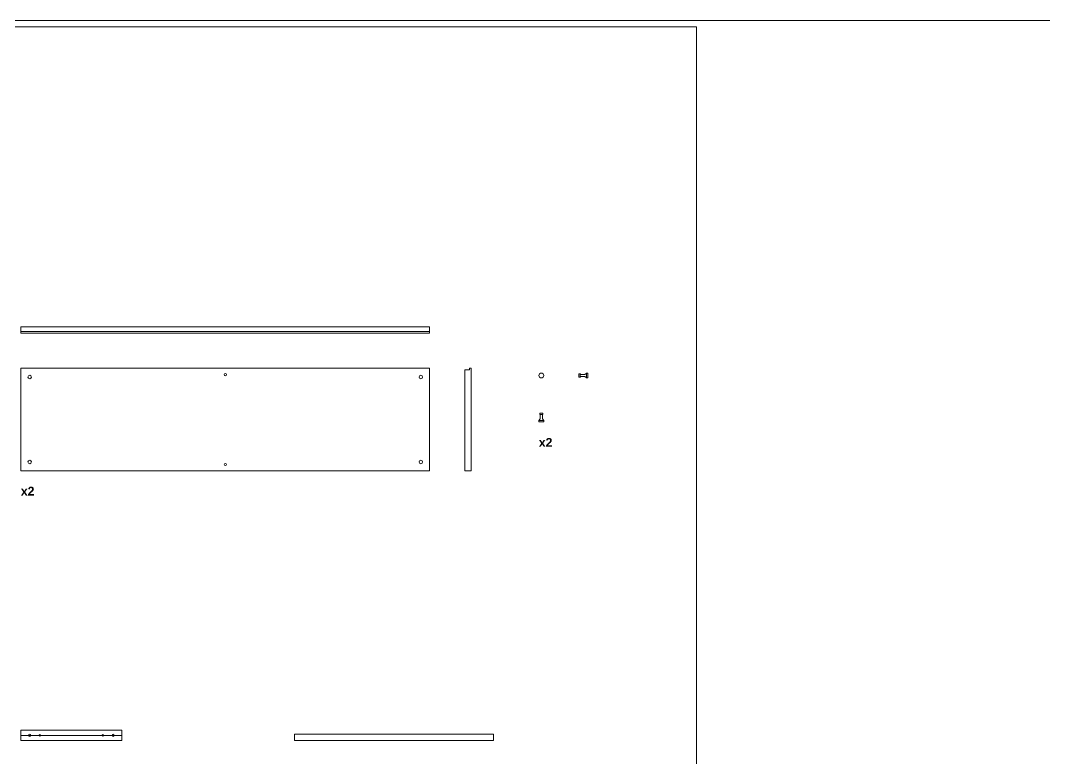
# Model space of a CAD drawing. Header units: centimetres. Extents: x -2268 to 1812, y -1681 to 1458.
# Drawn here: x -286.9 to 4.8, y 411.4 to 621.8 of the extents above; entities that cross this region are included whole.
import ezdxf

# ---------------------------------------------------------------- set-up
doc = ezdxf.new("R2010")
doc.units = ezdxf.units.CM
for name, color, linetype, lineweight in [('A-FURN_Num_Penna__252_Num_Penna__252_Num_Penna__3_Num_Penna__252_Num_Penna__252_Num_Penna__252_Num_Penna__252_Num_Penna__252_Num_Penna__252_Num_Penna__252_Num_Penna__252_Num_Penna__252_Num_Penna__252_Num_Penna__252_Num_Penna__5', 5, 'Continuous', 18), ('A-FURN_Num_Penna__252_Num_Penna__252_Num_Penna__3_Num_Penna__252_Num_Penna__252_Num_Penna__252_Num_Penna__252_Num_Penna__252_Num_Penna__252_Num_Penna__252_Num_Penna__252_Num_Penna__252_Num_Penna__3_Num_Penna__3_Num_Penna__3', 3, 'Continuous', 18), ('A-FURN_Num_Penna__252_Num_Penna__252_Num_Penna__3_Num_Penna__252_Num_Penna__252_Num_Penna__252_Num_Penna__252_Num_Penna__252_Num_Penna__252_Num_Penna__252_Num_Penna__252_Num_Penna__252_Num_Penna__6_Num_Penna__6_Num_Penna__6', 6, 'Continuous', 18), ('A-FURN_Num_Penna__252_Num_Penna__252_Num_Penna__3_Num_Penna__252_Num_Penna__252_Num_Penna__252_Num_Penna__252_Num_Penna__252_Num_Penna__252_Num_Penna__252_Num_Penna__6_Num_Penna__6_Num_Penna__6_Num_Penna__6_Num_Penna__6', 6, 'Continuous', 18), ('A-FURN_Num_Penna__252_Num_Penna__252_Num_Penna__3_Num_Penna__252_Num_Penna__252_Num_Penna__252_Num_Penna__252_Num_Penna__252_Num_Penna__252_Num_Penna__252_Num_Penna__82_Num_Penna__82_Num_Penna__82_Num_Penna__82_Num_Penna__82', 82, 'Continuous', 18), ('A-SECT-PATT_Num_Penna__6_Num_Penna__6_Num_Penna__6_Num_Penna__6_Num_Penna__6_Num_Penna__6_Num_Penna__6_Num_Penna__6_Num_Penna__6_Num_Penna__5_Num_Penna__5_Num_Penna__5_Num_Penna__5_Num_Penna__5', 5, 'Continuous', 18), ('PDF10_Solid Fills_Num_Penna__5_Num_Penna__5_Num_Penna__5_Num_Penna__5_Num_Penna__5_Num_Penna__5_Num_Penna__5_Num_Penna__5', 5, 'Continuous', 18), ('PDF16_Geometry_Num_Penna__5_Num_Penna__5_Num_Penna__5_Num_Penna__5_Num_Penna__5_Num_Penna__5_Num_Penna__5_Num_Penna__5_Num_Penna__5_Num_Penna__5_Num_Penna__5_Num_Penna__5_Num_Penna__5_Num_Penna__5', 5, 'Continuous', 18), ('PDF16_Geometry_Num_Penna__6_Num_Penna__6_Num_Penna__6_Num_Penna__3_Num_Penna__3_Num_Penna__3_Num_Penna__3_Num_Penna__3_Num_Penna__9_Num_Penna__9_Num_Penna__9_Num_Penna__9_Num_Penna__9_Num_Penna__9', 9, 'Continuous', 18), ('PDF16_Geometry_Num_Penna__6_Num_Penna__6_Num_Penna__6_Num_Penna__6_Num_Penna__6_Num_Penna__6_Num_Penna__6_Num_Penna__6_Num_Penna__6_Num_Penna__6_Num_Penna__6_Num_Penna__6_Num_Penna__6_Num_Penna__6', 6, 'Continuous', 18), ('PDF22_Geometry_Num_Penna__1_Num_Penna__255_Num_Penna__6_Num_Penna__6_Num_Penna__6', 6, 'Continuous', 18), ('PDF22_Geometry_Num_Penna__7_Num_Penna__7_Num_Penna__6_Num_Penna__6_Num_Penna__6', 6, 'Continuous', 18)]:
    doc.layers.add(name, color=color, linetype=linetype, lineweight=lineweight)
doc.styles.add('GENERATED_STYLE_2', font='Arial Bold.ttf')

msp = doc.modelspace()

# ---------------------------------------------------------------- linework, layer by layer
at = {"layer": 'A-FURN_Num_Penna__252_Num_Penna__252_Num_Penna__3_Num_Penna__252_Num_Penna__252_Num_Penna__252_Num_Penna__252_Num_Penna__252_Num_Penna__252_Num_Penna__252_Num_Penna__252_Num_Penna__252_Num_Penna__252_Num_Penna__252_Num_Penna__5', "color": 5, "linetype": 'Continuous', "lineweight": 18}
for centre, radius in [((-228.5144, 520.8203), 0.3), ((-228.5144, 495.2203), 0.3), ((-284.2144, 417.9953), 0.3), ((-281.3144, 417.9953), 0.25), ((-263.3644, 417.9953), 0.25), ((-260.4644, 417.9953), 0.3)]:
    msp.add_circle(centre, radius, dxfattribs=at)
at = {"layer": 'A-FURN_Num_Penna__252_Num_Penna__252_Num_Penna__3_Num_Penna__252_Num_Penna__252_Num_Penna__252_Num_Penna__252_Num_Penna__252_Num_Penna__252_Num_Penna__252_Num_Penna__252_Num_Penna__252_Num_Penna__3_Num_Penna__3_Num_Penna__3', "color": 3, "linetype": 'Continuous', "lineweight": 18}
for p, q in [((-498.6033, 619.9517), (-94.3024, 619.9517)), ((-94.3024, 619.9517), (-94.3024, 274.7208))]:
    msp.add_line(p, q, dxfattribs=at)
at = {"layer": 'A-FURN_Num_Penna__252_Num_Penna__252_Num_Penna__3_Num_Penna__252_Num_Penna__252_Num_Penna__252_Num_Penna__252_Num_Penna__252_Num_Penna__252_Num_Penna__252_Num_Penna__252_Num_Penna__252_Num_Penna__6_Num_Penna__6_Num_Penna__6', "color": 6, "linetype": 'Continuous', "lineweight": 18}
for p, q in [((-286.7144, 416.4953), (-286.7144, 419.4953)), ((-286.7144, 419.4953), (-257.9644, 419.4953)), ((-257.9644, 419.4953), (-257.9644, 416.4953)), ((-257.9644, 416.4953), (-286.7144, 416.4953))]:
    msp.add_line(p, q, dxfattribs=at)
at = {"layer": 'A-FURN_Num_Penna__252_Num_Penna__252_Num_Penna__3_Num_Penna__252_Num_Penna__252_Num_Penna__252_Num_Penna__252_Num_Penna__252_Num_Penna__252_Num_Penna__252_Num_Penna__6_Num_Penna__6_Num_Penna__6_Num_Penna__6_Num_Penna__6', "color": 6, "linetype": 'Continuous', "lineweight": 18}
for p, q in [((-152.0978, 418.2953), (-208.7978, 418.2953)), ((-152.0978, 416.4953), (-208.7978, 416.4953))]:
    msp.add_line(p, q, dxfattribs=at)
at = {"layer": 'A-FURN_Num_Penna__252_Num_Penna__252_Num_Penna__3_Num_Penna__252_Num_Penna__252_Num_Penna__252_Num_Penna__252_Num_Penna__252_Num_Penna__252_Num_Penna__252_Num_Penna__82_Num_Penna__82_Num_Penna__82_Num_Penna__82_Num_Penna__82', "color": 82, "linetype": 'Continuous', "lineweight": 18}
msp.add_line((390.9974, 621.7662), (-775.6674, 621.7662), dxfattribs=at)
at = {"layer": 'A-SECT-PATT_Num_Penna__6_Num_Penna__6_Num_Penna__6_Num_Penna__6_Num_Penna__6_Num_Penna__6_Num_Penna__6_Num_Penna__6_Num_Penna__6_Num_Penna__5_Num_Penna__5_Num_Penna__5_Num_Penna__5_Num_Penna__5', "color": 5, "linetype": 'Continuous', "lineweight": 18}
msp.add_circle((-138.4807, 520.568), 0.7, dxfattribs=at)
at = {"layer": 'PDF10_Solid Fills_Num_Penna__5_Num_Penna__5_Num_Penna__5_Num_Penna__5_Num_Penna__5_Num_Penna__5_Num_Penna__5_Num_Penna__5', "color": 5, "linetype": 'Continuous', "lineweight": 18}
for centre in [(-284.2144, 520.1203), (-172.8144, 520.1203), (-284.2144, 495.9203), (-172.8144, 495.9203)]:
    msp.add_circle(centre, 0.5, dxfattribs=at)
at = {"layer": 'PDF16_Geometry_Num_Penna__5_Num_Penna__5_Num_Penna__5_Num_Penna__5_Num_Penna__5_Num_Penna__5_Num_Penna__5_Num_Penna__5_Num_Penna__5_Num_Penna__5_Num_Penna__5_Num_Penna__5_Num_Penna__5_Num_Penna__5', "color": 5, "linetype": 'Continuous', "lineweight": 18}
for p, q in [((-127.4153, 521.0158), (-127.7807, 521.0158)), ((-127.7807, 521.0158), (-127.7807, 520.1202)), ((-127.4153, 520.1202), (-127.7807, 520.1202)), ((-127.4153, 521.0158), (-127.4153, 520.1202)), ((-126.1079, 520.8673), (-127.2668, 520.8673)), ((-126.1079, 520.2687), (-127.2668, 520.2687)), ((-125.6719, 521.268), (-126.1079, 520.8673)), ((-125.6719, 519.868), (-126.1079, 520.2687)), ((-125.2807, 521.268), (-125.6719, 521.268)), ((-125.6719, 521.268), (-125.6719, 519.868)), ((-125.2807, 519.868), (-125.6719, 519.868)), ((-125.2807, 521.268), (-125.2807, 519.868)), ((-139.1807, 507.7592), (-138.78, 508.1952)), ((-137.7807, 507.7592), (-139.1807, 507.7592)), ((-139.1807, 507.368), (-139.1807, 507.7592)), ((-138.0329, 509.868), (-138.9285, 509.868)), ((-138.9285, 509.5026), (-138.9285, 509.868)), ((-138.0329, 509.5026), (-138.9285, 509.5026)), ((-138.78, 508.1952), (-138.78, 509.3541)), ((-138.1814, 508.1952), (-138.1814, 509.3541)), ((-137.7807, 507.7592), (-138.1814, 508.1952)), ((-138.0329, 509.5026), (-138.0329, 509.868)), ((-137.7807, 507.368), (-137.7807, 507.7592)), ((-137.7807, 507.368), (-139.1807, 507.368))]:
    msp.add_line(p, q, dxfattribs=at)
for centre, start, end in [((-127.2668, 521.0158), 180, 270), ((-127.2668, 520.1202), 90, 180), ((-138.9285, 509.3541), 0, 90), ((-138.0329, 509.3541), 90, 180)]:
    msp.add_arc(centre, 0.1485, start, end, dxfattribs=at)
at = {"layer": 'PDF16_Geometry_Num_Penna__6_Num_Penna__6_Num_Penna__6_Num_Penna__3_Num_Penna__3_Num_Penna__3_Num_Penna__3_Num_Penna__3_Num_Penna__9_Num_Penna__9_Num_Penna__9_Num_Penna__9_Num_Penna__9_Num_Penna__9', "color": 9, "linetype": 'Continuous', "lineweight": 18}
msp.add_line((-286.7144, 417.9953), (-257.9644, 417.9953), dxfattribs=at)
at = {"layer": 'PDF16_Geometry_Num_Penna__6_Num_Penna__6_Num_Penna__6_Num_Penna__6_Num_Penna__6_Num_Penna__6_Num_Penna__6_Num_Penna__6_Num_Penna__6_Num_Penna__6_Num_Penna__6_Num_Penna__6_Num_Penna__6_Num_Penna__6', "color": 6, "linetype": 'Continuous', "lineweight": 18}
for p, q in [((-286.7144, 533.0703), (-170.3144, 533.0703)), ((-286.7144, 522.6203), (-286.7144, 493.4203)), ((-286.7144, 522.6203), (-170.3144, 522.6203)), ((-170.3144, 522.6203), (-170.3144, 493.4203)), ((-158.9644, 522.1703), (-160.3144, 522.1703)), ((-160.3144, 522.1703), (-160.3144, 493.4203)), ((-158.9644, 522.6203), (-158.9644, 522.1703)), ((-158.9644, 522.6203), (-158.5144, 522.6203)), ((-158.5144, 522.6203), (-158.5144, 493.4203)), ((-286.7144, 493.4203), (-170.3144, 493.4203)), ((-160.3144, 493.4203), (-158.5144, 493.4203)), ((-208.7978, 418.2953), (-208.7978, 416.4953)), ((-152.0978, 418.2953), (-152.0978, 416.4953))]:
    msp.add_line(p, q, dxfattribs=at)
at = {"layer": 'PDF22_Geometry_Num_Penna__1_Num_Penna__255_Num_Penna__6_Num_Penna__6_Num_Penna__6', "color": 6, "linetype": 'Continuous', "lineweight": 18}
for p, q in [((-286.7144, 534.4203), (-286.7144, 532.6203)), ((-170.3144, 534.4203), (-286.7144, 534.4203)), ((-170.3144, 532.6203), (-170.3144, 534.4203)), ((-286.7144, 532.6203), (-170.3144, 532.6203))]:
    msp.add_line(p, q, dxfattribs=at)

# ---------------------------------------------------------------- texts
at = {"layer": 'PDF22_Geometry_Num_Penna__7_Num_Penna__7_Num_Penna__6_Num_Penna__6_Num_Penna__6', "color": 6, "linetype": 'Continuous', "lineweight": 18, "char_height": 2.5, "attachment_point": 2, "style": 'GENERATED_STYLE_2'}
for insert in [(-137.2739, 502.7566), (-284.8076, 488.86)]:
    msp.add_mtext('\\A1;x2', dxfattribs=dict(at, insert=insert))

doc.saveas('drawing.dxf')
